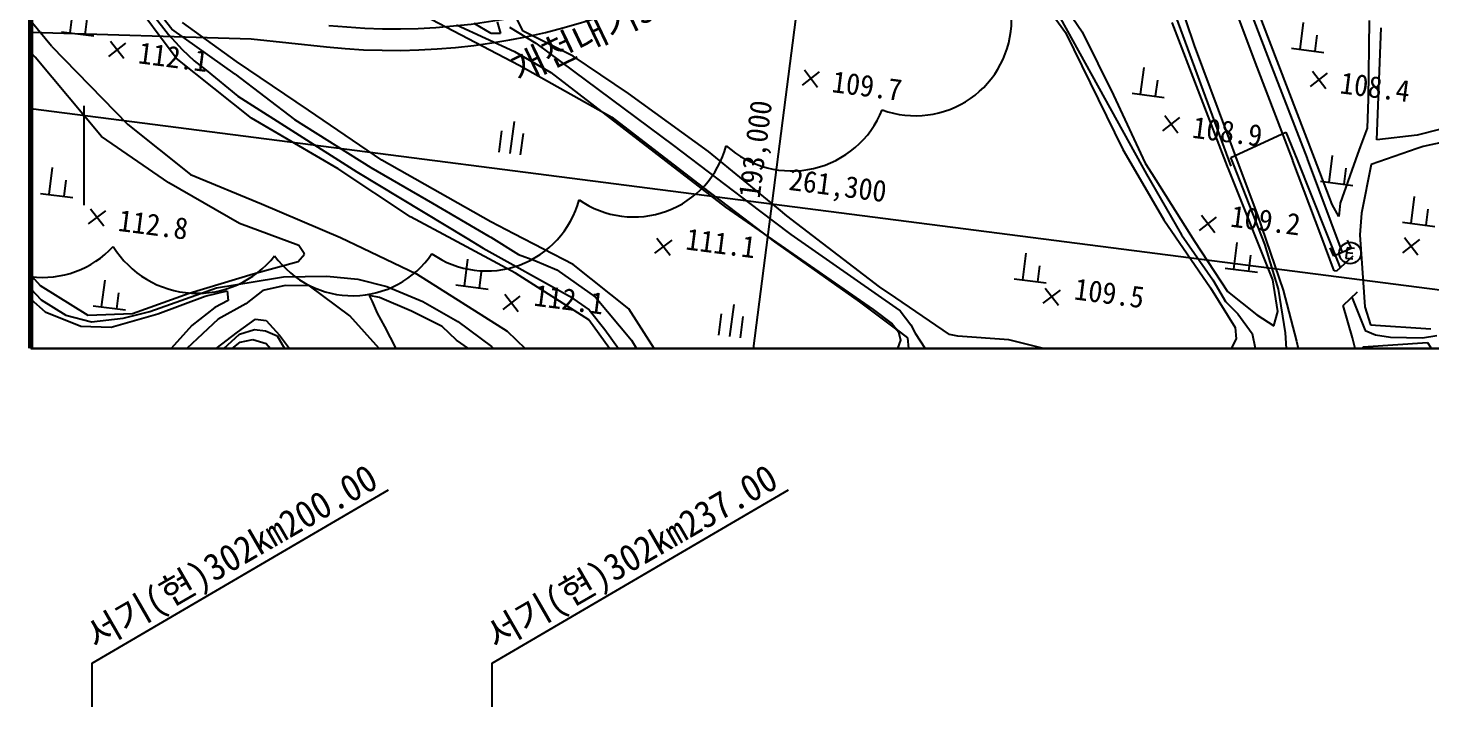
# Model space of a CAD drawing. Header units: millimetres. Extents: x 4198 to 4994, y 1103 to 1807.
# Drawn here: x 4281.8 to 4411.5, y 1363.4 to 1427.6 of the extents above; entities that cross this region are included whole.
import ezdxf
from ezdxf.enums import TextEntityAlignment as Align
from ezdxf.xclip import XClip

# ---------------------------------------------------------------- set-up
doc = ezdxf.new("R2010")
doc.units = ezdxf.units.MM
doc.header["$LTSCALE"] = 10
doc.header["$MEASUREMENT"] = 0
doc.header["$XCLIPFRAME"] = 2
doc.linetypes.add('A-CENTR01', pattern=[2, 1.25, -0.25, 0.25, -0.25])
for name, color, linetype in [('TN-MACL', 6, 'A-CENTR01'), ('TZ-BASE', 253, 'Continuous'), ('TZ-LEAL', 1, 'Continuous'), ('TZ-LEAT', 3, 'Continuous')]:
    doc.layers.add(name, color=color, linetype=linetype)
doc.layers.add('TX-PAPR', color=2, linetype='Continuous', plot=False)
doc.styles.add('HANA', font='GulimChe.ttf')
doc.styles.get("Standard").update_dxf_attribs({"font": 'GulimChe.ttf'})

# ---------------------------------------------------------------- blocks, each defined once
blk = doc.blocks.new('JD-DFHDH6GH34GH7')
at = {"layer": 'TZ-BASE'}
for p, q in [((54, -175), (80, 27.34)), ((93.17, -39.75, 108.79), (97.25, -45.71, 108.79)), ((105.13, -39.65, 110.02), (107.59, -46.99, 110.02)), ((13.06, -45.48, 110.54), (8.96, -40.25, 110.54)), ((45.55, -45.66, 109.5), (43, -40.67, 109.5)), ((113.42, -48.98, 108.89), (110.18, -40.34, 108.89)), ((114.57, -48.37, 108.15), (111.84, -41.21, 108.15)), ((118.74, -57.41, 108.19), (112.48, -41.05, 108.19)), ((13.45, -48.17, 111.82), (8.58, -41.6, 111.82)), ((92.67, -41.58, 109.5), (95.7, -45.77, 109.5)), ((94.03, -42.28, 109), (102.72, -58.05, 109)), ((111.04, -58.14, 106.62), (105.3, -42.56, 106.62)), ((3.65, -45.82, 111.75), (3.97, -43.34, 111.75)), ((1.93, -47.05, 111.82), (0, -44.73, 111.82)), ((5.04, -46, 111.75), (5.23, -44.51, 111.75)), ((11.33, -44.14, 112), (12.74, -45.96, 112)), ((19.04, -48.45, 110.89), (14.03, -44.85, 110.89)), ((36.39, -44.22, 111), (45.18, -48.8, 111)), ((39.37, -45.06, 111), (44.74, -47.53, 111)), ((42.6, -45.89, 110.35), (41.01, -44.94, 110.35)), ((43.14, -44.8, 110.35), (43.45, -45.87, 110.35)), ((44.28, -45.29, 110), (46.72, -46.78, 110)), ((110.68, -58.17, 108.79), (105.56, -44.87, 108.79)), ((117.41, -47.34, 108.09), (117.73, -44.86, 108.09)), ((123.79, -44.68, 108.19), (123.7, -51.94, 108.19)), ((124.49, -55.71, 107.97), (124.9, -45.35, 107.97)), ((0, -45.74), (20.4, -46.37)), ((0, -45.74), (20.4, -46.37)), ((2.86, -45.72, 111.75), (5.83, -46.1, 111.75)), ((7.39, -46.59, 112.06), (8.62, -48.17, 112.06)), ((12.74, -45.96, 112), (14, -47.36, 112)), ((18.92, -49.65, 110.54), (13.06, -45.48, 110.54)), ((20.4, -46.37), (27.36, -47.11)), ((20.4, -46.37), (27.36, -47.11)), ((43.45, -45.87, 110.35), (42.6, -45.89, 110.35)), ((50.17, -47.98, 109.5), (45.55, -45.66, 109.5)), ((95.7, -45.77, 109.5), (101.01, -56.61, 109.5)), ((97.25, -45.71, 108.79), (100.14, -51.58, 108.79)), ((118.8, -47.52, 108.09), (118.99, -46.03, 108.09)), ((0, -47.62, 113.04), (0.4, -48.05, 113.04)), ((1.93, -47.05, 111.82), (8.98, -54.28, 111.82)), ((7.21, -47.99, 112.06), (8.8, -46.77, 112.06)), ((14, -47.36, 112), (15.11, -48.4, 112)), ((44.74, -47.53, 111), (48.09, -49.47, 111)), ((46.72, -46.78, 110), (59.44, -56.22, 110)), ((55.28, -51.41, 109.5), (50.17, -47.98, 109.5)), ((107.59, -46.99, 110.02), (110.58, -54.99, 110.02)), ((116.62, -47.24, 108.09), (119.6, -47.62, 108.09)), ((6.55, -55.39, 113.04), (0.4, -48.05, 113.04)), ((20.42, -53.69, 111.82), (13.45, -48.17, 111.82)), ((15.11, -48.4, 112), (16.22, -49.28, 112)), ((16.22, -49.28, 112), (19.15, -51.68, 112)), ((25.7, -52.97, 111), (19.04, -48.45, 111)), ((45.18, -48.8, 111), (53.74, -53.6, 111)), ((71.55, -49.25, 109.69), (72.77, -50.83, 109.69)), ((102.65, -51.5, 108.58), (102.97, -49.02, 108.58)), ((116.72, -57.6, 108.89), (113.42, -48.98, 108.89)), ((118.08, -57.44, 108.15), (114.57, -48.37, 108.15)), ((18.92, -49.65, 109.17), (24.4, -53.83, 109.17)), ((48.09, -49.47, 111), (64.25, -61.92, 111)), ((71.37, -50.65, 109.69), (72.95, -49.43, 109.69)), ((104.04, -51.68, 108.58), (104.23, -50.19, 108.58)), ((118.36, -50.77, 108.38), (119.95, -49.54, 108.38)), ((118.54, -49.36, 108.38), (119.77, -50.95, 108.38)), ((19.15, -51.68, 112), (30.16, -58.68, 112)), ((62.69, -56.78, 109.5), (55.28, -51.41, 109.5)), ((100.14, -51.58, 108.79), (103.06, -57.87, 108.79)), ((101.86, -51.4, 108.58), (104.84, -51.78, 108.58)), ((0, -52.82), (80, -63.1)), ((4.91, -52.55, 66.22), (4.91, -61.74, 66.22)), ((32.48, -57.6, 111), (25.7, -52.97, 111)), ((123.7, -51.94, 108.19), (123.59, -54.62, 108.19)), ((8.98, -54.28, 111.82), (14.78, -58.9, 111.82)), ((28.44, -58.4, 111.82), (20.42, -53.69, 111.82)), ((24.4, -53.83, 109.17), (31.46, -58.28, 109.17)), ((44.7, -54, 110.03), (44.32, -56.98, 110.03)), ((53.74, -53.6, 111), (62.08, -60.02, 111)), ((104.7, -54.87, 108.95), (106.28, -53.65, 108.95)), ((104.88, -53.47, 108.95), (106.1, -55.05, 108.95)), ((134.56, -53.64, 107.97), (128.23, -55.29, 107.97)), ((12.78, -59.69, 113.04), (6.55, -55.39, 113.04)), ((43.33, -56.85, 110.03), (43.58, -54.87, 110.03)), ((45.31, -57.11, 110.03), (45.56, -55.12, 110.03)), ((110.58, -54.99, 110.02), (111.74, -58.07, 110.02)), ((110.99, -57.34, 109), (116.09, -54.99, 109)), ((116.09, -54.99, 109), (117.12, -57.56, 109)), ((123.59, -54.62, 108.19), (122.97, -56.34, 108.19)), ((128.23, -55.29, 107.97), (124.49, -55.71, 107.97)), ((135.86, -54.79, 108.56), (128.79, -56.32, 108.56)), ((59.44, -56.22, 110), (67.39, -62.26, 110)), ((69.15, -62.09, 109.5), (62.69, -56.78, 109.5)), ((101.01, -56.61, 109.5), (102.38, -58.96, 109.5)), ((122.72, -57.04, 108.19), (121.1, -61.55, 108.19)), ((122.97, -56.34, 108.19), (122.72, -57.04, 108.19)), ((128.23, -56.52, 108.56), (123.98, -57.99, 108.56)), ((128.79, -56.32, 108.56), (128.23, -56.52, 108.56)), ((1.69, -60.76, 111.87), (2.01, -58.28, 111.87)), ((31.46, -58.28, 109.17), (37.17, -61.55, 109.17)), ((42.54, -63.29, 111), (32.48, -57.6, 111)), ((102.72, -58.05, 109), (103.2, -58.88, 109)), ((103.06, -57.87, 108.79), (103.68, -58.83, 108.79)), ((110.77, -58.38, 108.79), (110.68, -58.17, 108.79)), ((114.89, -68.64, 108.79), (110.77, -58.38, 108.79)), ((111.3, -58.11, 109), (110.99, -57.34, 109)), ((114.13, -65.35, 109), (111.3, -58.11, 109)), ((111.74, -58.07, 110.02), (113.47, -62.67, 110.02)), ((116.74, -57.66, 108.89), (116.72, -57.6, 108.89)), ((119.34, -64.58, 108.89), (116.74, -57.66, 108.89)), ((117.12, -57.56, 109), (121.11, -67.54, 109)), ((118.09, -57.47, 108.15), (118.08, -57.44, 108.15)), ((121.32, -66.12, 108.15), (118.09, -57.47, 108.15)), ((120.37, -61.68, 108.19), (118.74, -57.41, 108.19)), ((120.08, -59.64, 108.09), (120.4, -57.16, 108.09)), ((121.47, -59.81, 108.09), (121.66, -58.33, 108.09)), ((123.98, -57.99, 108.56), (123.09, -62.48, 108.56)), ((3.08, -60.94, 111.87), (3.27, -59.45, 111.87)), ((14.78, -58.9, 111.82), (21.35, -61.62, 111.82)), ((35.13, -62.84, 111.82), (28.44, -58.4, 111.82)), ((30.16, -58.68, 112), (40.32, -64.81, 112)), ((102.38, -58.96, 109.5), (104.81, -63.12, 109.5)), ((103.2, -58.88, 109), (106.42, -64.48, 109)), ((103.68, -58.83, 108.79), (107.64, -65.07, 108.79)), ((119.29, -59.53, 108.09), (122.27, -59.92, 108.09)), ((0.9, -60.66, 111.87), (3.88, -61.04, 111.87)), ((19.3, -63.44, 113.04), (12.78, -59.69, 113.04)), ((62.08, -60.02, 111), (65.27, -62.46, 111)), ((127.67, -63.43, 108.05), (127.99, -60.95, 108.05)), ((5.35, -63.49, 112.75), (6.94, -62.27, 112.75)), ((5.53, -62.09, 112.75), (6.76, -63.67, 112.75)), ((21.35, -61.62, 111.82), (28.65, -64.74, 111.82)), ((37.17, -61.55, 109.17), (42.38, -64.62, 109.17)), ((64.25, -61.92, 111), (65.06, -62.48, 111)), ((67.39, -62.26, 110), (70.3, -64.47, 110)), ((69.93, -62.74, 109.5), (69.15, -62.09, 109.5)), ((120.98, -62.79, 108.19), (120.37, -61.68, 108.19)), ((121.1, -61.55, 108.19), (120.98, -62.79, 108.19)), ((129.06, -63.6, 108.05), (129.25, -62.12, 108.05)), ((24.81, -65.49, 113.04), (19.3, -63.44, 113.04)), ((39.03, -64.93, 111.82), (35.13, -62.84, 111.82)), ((44.69, -64.4, 111), (42.54, -63.29, 111)), ((65.06, -62.48, 111), (77.91, -71.39, 111)), ((65.27, -62.46, 111), (68.78, -65.15, 111)), ((78.49, -69.3, 109.5), (69.93, -62.74, 109.5)), ((80, -63.1), (700, -142.77)), ((104.81, -63.12, 109.5), (109.12, -69.4, 109.5)), ((108.1, -64.09, 108.7), (109.68, -62.86, 108.7)), ((108.28, -62.68, 108.7), (109.5, -64.27, 108.7)), ((113.47, -62.67, 110.02), (115.82, -69.61, 110.02)), ((123.09, -62.48, 108.56), (122.94, -64.5, 108.56)), ((126.88, -63.32, 108.05), (129.85, -63.71, 108.05)), ((28.65, -64.74, 111.82), (30.71, -65.72, 111.82)), ((40.32, -64.81, 112), (41.84, -65.73, 112)), ((42.38, -64.62, 109.17), (42.55, -64.72, 109.17)), ((42.55, -64.72, 109.17), (45.12, -66.31, 109.17)), ((50.18, -67.25, 111), (44.69, -64.4, 111)), ((57.91, -64.79, 111.12), (59.13, -66.38, 111.12)), ((70.3, -64.47, 110), (80, -71.24, 110)), ((106.42, -64.48, 109), (109.32, -68.64, 109)), ((120.54, -67.82, 108.89), (119.34, -64.58, 108.89)), ((122.94, -64.5, 108.56), (123.23, -68.91, 108.56)), ((127.07, -64.75, 108.68), (128.29, -66.33, 108.68)), ((25.28, -66.23, 113.04), (24.81, -65.49, 113.04)), ((30.71, -65.72, 111.82), (35.68, -68.09, 111.82)), ((44.82, -68.05, 111.82), (39.03, -64.93, 111.82)), ((41.84, -65.73, 112), (49.82, -70.15, 112)), ((57.73, -66.2, 111.12), (59.31, -64.98, 111.12)), ((68.78, -65.15, 111), (76.65, -70.69, 111)), ((107.64, -65.07, 108.79), (110.7, -69.74, 108.79)), ((111.27, -67.68, 108.58), (111.59, -65.2, 108.58)), ((115.39, -69.53, 109), (114.13, -65.35, 109)), ((120.53, -66.48, 108.15), (120.18, -65.71, 108.15)), ((122.12, -65.76, 108.15), (120.53, -66.48, 108.15)), ((121.76, -65.68, 108.79), (121.64, -66.64, 108.79)), ((122.27, -66.23, 108.79), (121.7, -66.16, 108.79)), ((121.76, -64.99, 108.15), (122.12, -65.76, 108.15)), ((122.42, -65.77, 108.79), (121.76, -65.68, 108.79)), ((126.89, -66.15, 108.68), (128.47, -64.93, 108.68)), ((20.56, -68.11, 113.04), (24.74, -66.97, 113.04)), ((24.74, -66.97, 113.04), (25.31, -66.28, 113.04)), ((25.31, -66.28, 113.04), (25.28, -66.23, 113.04)), ((40.12, -69.23, 111.75), (40.44, -66.75, 111.75)), ((45.12, -66.31, 109.17), (46.63, -66.87, 109.17)), ((46.63, -66.87, 109.17), (48.66, -67.72, 109.17)), ((55.33, -71.33, 111), (50.18, -67.25, 111)), ((91.75, -68.66, 108.5), (92.07, -66.18, 108.5)), ((93.14, -68.83, 108.5), (93.33, -67.35, 108.5)), ((112.66, -67.85, 108.58), (112.85, -66.37, 108.58)), ((122.29, -66.47, 108.89), (120.78, -67.84, 108.89)), ((121.64, -66.64, 108.79), (122.29, -66.72, 108.79)), ((0, -68.18, 113.04), (0.35, -68.58, 113.04)), ((0.35, -68.58, 113.04), (0.86, -69.17, 113.04)), ((6.56, -71.16, 111.87), (6.88, -68.68, 111.87)), ((14.65, -69.9, 113.04), (20.56, -68.11, 113.04)), ((17.17, -69.4, 113), (22.65, -68.49, 113)), ((22.65, -68.49, 113), (23.38, -68.37, 113)), ((23.38, -68.37, 113), (27.39, -68.31, 113)), ((27.39, -68.31, 113), (30.26, -68.6, 113)), ((30.26, -68.6, 113), (32.93, -69.27, 113)), ((35.68, -68.09, 111.82), (44.07, -73.39, 111.82)), ((41.51, -69.41, 111.75), (41.7, -67.92, 111.75)), ((51.63, -72.36, 111.82), (44.82, -68.05, 111.82)), ((48.66, -67.72, 109.17), (52.23, -70.27, 109.17)), ((90.96, -68.55, 108.5), (93.93, -68.94, 108.5)), ((109.32, -68.64, 109), (110.49, -70.67, 109)), ((110.47, -67.57, 108.58), (113.45, -67.96, 108.58)), ((115.33, -71.57, 108.79), (114.89, -68.64, 108.79)), ((120.78, -67.84, 108.89), (120.54, -67.82, 108.89)), ((0, -69.49, 113), (0.95, -70.51, 113)), ((0.86, -69.17, 113.04), (5.27, -71.92, 113.04)), ((7.95, -71.33, 111.87), (8.14, -69.85, 111.87)), ((9.4, -71.76, 113.04), (14.65, -69.9, 113.04)), ((11.01, -71.59, 113), (17.17, -69.4, 113)), ((16.14, -70.17, 113.53), (18.16, -69.66, 113.53)), ((18.16, -69.66, 113.53), (18.26, -70.56, 113.53)), ((21.48, -69.65, 114.05), (19.88, -70.86, 114.05)), ((23.54, -69.18, 114.05), (21.48, -69.65, 114.05)), ((25.79, -69.2, 114.05), (23.54, -69.18, 114.05)), ((29.5, -71.98, 114.05), (25.79, -69.2, 114.05)), ((32.93, -69.27, 113), (36.25, -70.66, 113)), ((39.32, -69.13, 111.75), (42.3, -69.51, 111.75)), ((43.86, -69.99, 112.06), (45.08, -71.58, 112.06)), ((80, -70.33, 109.5), (78.49, -69.3, 109.5)), ((93.65, -70.82, 109.5), (95.23, -69.6, 109.5)), ((93.83, -69.42, 109.5), (95.05, -71, 109.5)), ((109.12, -69.4, 109.5), (111.41, -73.06, 109.5)), ((110.7, -69.74, 108.79), (113.39, -71.9, 108.79)), ((116.04, -73.54, 109), (115.39, -69.53, 109)), ((115.82, -69.61, 110.02), (117.07, -74.32, 110.02)), ((121.37, -71.04, 109.12), (122.71, -69.76, 109.12)), ((123.23, -68.91, 108.56), (123.38, -71.15, 108.56)), ((0, -70.45, 113.53), (1.35, -71.6, 113.53)), ((0.95, -70.51, 113), (3.24, -71.93, 113)), ((5.77, -71.05, 111.87), (8.75, -71.44, 111.87)), ((11.74, -71.81, 113.53), (16.14, -70.17, 113.53)), ((17.03, -71.22, 113.53), (14.89, -72.87, 113.53)), ((18.26, -70.56, 113.53), (17.03, -71.22, 113.53)), ((19.88, -70.86, 114.05), (17.35, -72.3, 114.05)), ((31.31, -70.1, 113.43), (31.59, -70.66, 113.43)), ((32.26, -70.28, 113.43), (31.31, -70.1, 113.43)), ((31.59, -70.66, 113.43), (32.03, -71.74, 113.43)), ((35.22, -71.56, 113.43), (32.26, -70.28, 113.43)), ((36.25, -70.66, 113), (39.5, -72.52, 113)), ((43.68, -71.4, 112.06), (45.26, -70.17, 112.06)), ((49.82, -70.15, 112), (51.64, -71.44, 112)), ((52.23, -70.27, 109.17), (55.57, -74.23, 109.17)), ((57.67, -74.99, 111), (55.33, -71.33, 111)), ((65.02, -70.93, 110.03), (64.64, -73.9, 110.03)), ((76.65, -70.69, 111), (81.09, -74.01, 111)), ((84.97, -73.71, 109.5), (80, -70.33, 109.5)), ((80, -71.24, 110), (80.4, -71.52, 110)), ((110.49, -70.67, 109), (111.63, -71.8, 109)), ((122.26, -74.02, 109.12), (121.37, -71.04, 109.12)), ((122.2, -70.25, 109), (123.43, -73.33, 109)), ((123.38, -71.15, 108.56), (123.9, -72.8, 108.56)), ((1.35, -71.6, 113.53), (4.64, -72.94, 113.53)), ((3.24, -71.93, 113), (5.63, -72.55, 113)), ((5.27, -71.92, 113.04), (9.4, -71.76, 113.04)), ((5.63, -72.55, 113), (8.56, -72.21, 113)), ((7.43, -73.04, 113.53), (11.74, -71.81, 113.53)), ((8.56, -72.21, 113), (11.01, -71.59, 113)), ((17.35, -72.3, 114.05), (14.45, -74.99, 114.05)), ((19.11, -73.5, 114.05), (20.79, -72.28, 114.05)), ((20.79, -72.28, 114.05), (21.78, -72.42, 114.05)), ((21.78, -72.42, 114.05), (23.02, -73.77, 114.05)), ((32.25, -75.04, 114.05), (29.5, -71.98, 114.05)), ((32.03, -71.74, 113.43), (32.73, -72.96, 113.43)), ((38.06, -72.97, 113.43), (35.22, -71.56, 113.43)), ((39.5, -72.52, 113), (42.62, -74.83, 113)), ((55.37, -77.52, 111.82), (51.63, -72.36, 111.82)), ((51.64, -71.44, 112), (53.1, -73.25, 112)), ((63.65, -73.77, 110.03), (63.9, -71.79, 110.03)), ((65.63, -74.03, 110.03), (65.88, -72.05, 110.03)), ((77.91, -71.39, 111), (79.66, -72.71, 111)), ((80.4, -71.52, 110), (81.4, -72.81, 110)), ((111.63, -71.8, 109), (112.97, -73.63, 109)), ((113.39, -71.9, 108.79), (114.97, -72.9, 108.79)), ((114.97, -72.9, 108.79), (115.33, -71.57, 108.79)), ((4.64, -72.94, 113.53), (7.43, -73.04, 113.53)), ((14.89, -72.87, 113.53), (11.87, -76.23, 113.53)), ((15.83, -76.01, 114.05), (19.11, -73.5, 114.05)), ((17.2, -75.58, 114), (19.3, -73.69, 114)), ((19.3, -73.69, 114), (20.7, -73.25, 114)), ((20.7, -73.25, 114), (21.72, -73.38, 114)), ((21.72, -73.38, 114), (22.79, -73.83, 114)), ((22.79, -73.83, 114), (23.89, -75.72, 114)), ((23.02, -73.77, 114.05), (25.36, -76.89, 114.05)), ((32.73, -72.96, 113.43), (34.33, -76.13, 113.43)), ((39.37, -74.24, 113.43), (38.06, -72.97, 113.43)), ((44.07, -73.39, 111.82), (50.07, -79.19, 111.82)), ((53.1, -73.25, 112), (55.13, -76.06, 112)), ((79.66, -72.71, 111), (80.27, -73.46, 111)), ((80, -73.12, 111), (80.27, -73.46, 111)), ((80, -73.19, 111), (81.09, -74.01, 111)), ((80.27, -73.46, 111), (80.45, -74.24, 111)), ((80.27, -73.46, 111), (80.45, -74.24, 111)), ((81.4, -72.81, 110), (81.79, -73.6, 110)), ((81.79, -73.6, 110), (82.97, -75.39, 110)), ((85.76, -73.86, 109.5), (84.97, -73.71, 109.5)), ((90.46, -74.2, 109.5), (85.76, -73.86, 109.5)), ((111.41, -73.06, 109.5), (111.48, -74.12, 109.5)), ((112.97, -73.63, 109), (113.24, -74.97, 109)), ((116.24, -76.13, 109), (116.04, -73.54, 109)), ((123.43, -73.33, 109), (124.39, -73.74, 109)), ((123.9, -72.8, 108.56), (129.5, -73.17, 108.56)), ((124.39, -73.74, 109), (125.77, -73.97, 109)), ((128.72, -74.01, 109), (130.05, -73.79, 109)), ((14.45, -74.99, 114.05), (10.97, -79.37, 114.05)), ((17.19, -76.12, 114.43), (19.38, -74.42, 114.43)), ((19.38, -74.42, 114.43), (20.55, -74.18, 114.43)), ((20.55, -74.18, 114.43), (21.76, -74.55, 114.43)), ((21.76, -74.55, 114.43), (23.4, -76.37, 114.43)), ((41.73, -75.85, 113.43), (39.37, -74.24, 113.43)), ((42.62, -74.83, 113), (46.51, -78.36, 113)), ((55.57, -74.23, 109.17), (57.91, -78.05, 109.17)), ((60.75, -80.61, 111), (57.67, -74.99, 111)), ((80.45, -74.24, 111), (79.98, -75.46, 111)), ((80.45, -74.24, 111), (80, -75.41, 111)), ((81.09, -74.01, 111), (81.21, -75.15, 111)), ((81.09, -74.01, 111), (81.21, -75.15, 111)), ((96.17, -75.63, 109.5), (90.46, -74.2, 109.5)), ((111.48, -74.12, 109.5), (110.79, -75.44, 109.5)), ((113.24, -74.97, 109), (113.27, -75.85, 109)), ((117.07, -74.32, 110.02), (118.45, -80.17, 110.02)), ((123.8, -80.6, 109.12), (122.26, -74.02, 109.12)), ((123.22, -74.85, 109.36), (129.18, -74.46, 109.36)), ((124.65, -80.42, 109.36), (123.22, -74.85, 109.36)), ((125.77, -73.97, 109), (128.72, -74.01, 109)), ((129.45, -74.89, 109.36), (125.98, -86.15, 109.36)), ((129.18, -74.46, 109.36), (129.45, -74.89, 109.36))]:
    blk.add_line(p, q, dxfattribs=at)
blk.add_circle((122.03, -66.17, 108.79), 1, dxfattribs=at)
for centre, radius, start, end in [((33.61, 12.06), 57.5, 263.9776, 316.156), ((33.61, 12.06), 59.5, 263.9776, 316.156), ((33.61, 12.06), 59.5, 263.9776, 316.156), ((81.83, -44.59), 8.89, 249.7889, 359.7889), ((70.38, -49.54), 9.04, 227.9835, 337.9835), ((55.77, -53.99), 8.85, 235.1304, 345.1304), ((42.16, -58.98), 8.85, 235.1304, 345.1304), ((1.12, -59.64), 8.79, 262.6869, 317.6776), ((15.4, -60.77), 9.13, 211.6191, 321.6191), ((29.76, -61.24), 8.88, 215.8003, 325.8003)]:
    blk.add_arc(centre, radius, start, end, dxfattribs=at)
at = {"layer": 'TZ-BASE', "style": 'HANA'}
for s, height, rotation, p in [('개천내기3.0', 2.5, 25.5997, (45.17, -50.55)), ('112.1', 2, 352.6776, (9.86, -48.62, 112.06)), ('109.7', 2, 352.6776, (74.02, -51.29, 109.69)), ('108.4', 2, 352.6776, (121.01, -51.4, 108.38)), ('193,000', 2, 82.6776, (67.42, -61.18)), ('108.9', 2, 352.6776, (107.35, -55.51, 108.95)), ('261,300', 2, 352.6776, (70.04, -60.33)), ('112.8', 2, 352.6776, (8, -64.12, 112.75)), ('109.2', 2, 352.6776, (110.88, -63.73, 108.7)), ('111.1', 2, 352.6776, (60.5, -65.84, 111.12)), ('109.5', 2, 352.6776, (96.43, -70.46, 109.5)), ('112.1', 2, 352.6776, (46.46, -71.04, 112.06))]:
    blk.add_text(s, height=height, rotation=rotation, dxfattribs=at).set_placement(p)

msp = doc.modelspace()

# ---------------------------------------------------------------- linework, layer by layer
at = {"layer": 'TN-MACL', "const_width": 0.5}
msp.add_lwpolyline([(4282.02, 1548), (4282.02, 1398)], dxfattribs=at)
at = {"layer": 'TX-PAPR', "flags": 128}
msp.add_lwpolyline([(4282.02, 1398), (4282.02, 1548), (4982.02, 1548), (4982.02, 1398), (4282.02, 1398)], dxfattribs=at)
at = {"layer": 'TZ-LEAL'}
for points in [[(4315.07, 1384.9), (4287.68, 1368.87), (4287.68, 1364.87)], [(4352.07, 1384.9), (4324.68, 1368.87), (4324.68, 1364.87)]]:
    msp.add_lwpolyline(points, dxfattribs=at)

# ---------------------------------------------------------------- block references
at = {"layer": 'TZ-BASE'}
ref = msp.add_blockref('JD-DFHDH6GH34GH7', (4282.02, 1473), dxfattribs=at)
XClip(ref).set_block_clipping_path([(0.0000000001, -75), (700.0000000011, 75.0000000102)])

# ---------------------------------------------------------------- texts
at = {"layer": 'TZ-LEAT'}
for s, p in [('서기(현)302km200.00', (4301.18, 1377.66)), ('서기(현)302km237.00', (4338.18, 1377.66))]:
    msp.add_text(s, height=2.5, rotation=30, dxfattribs=at).set_placement(p, align=Align.CENTER)

doc.saveas('drawing.dxf')
